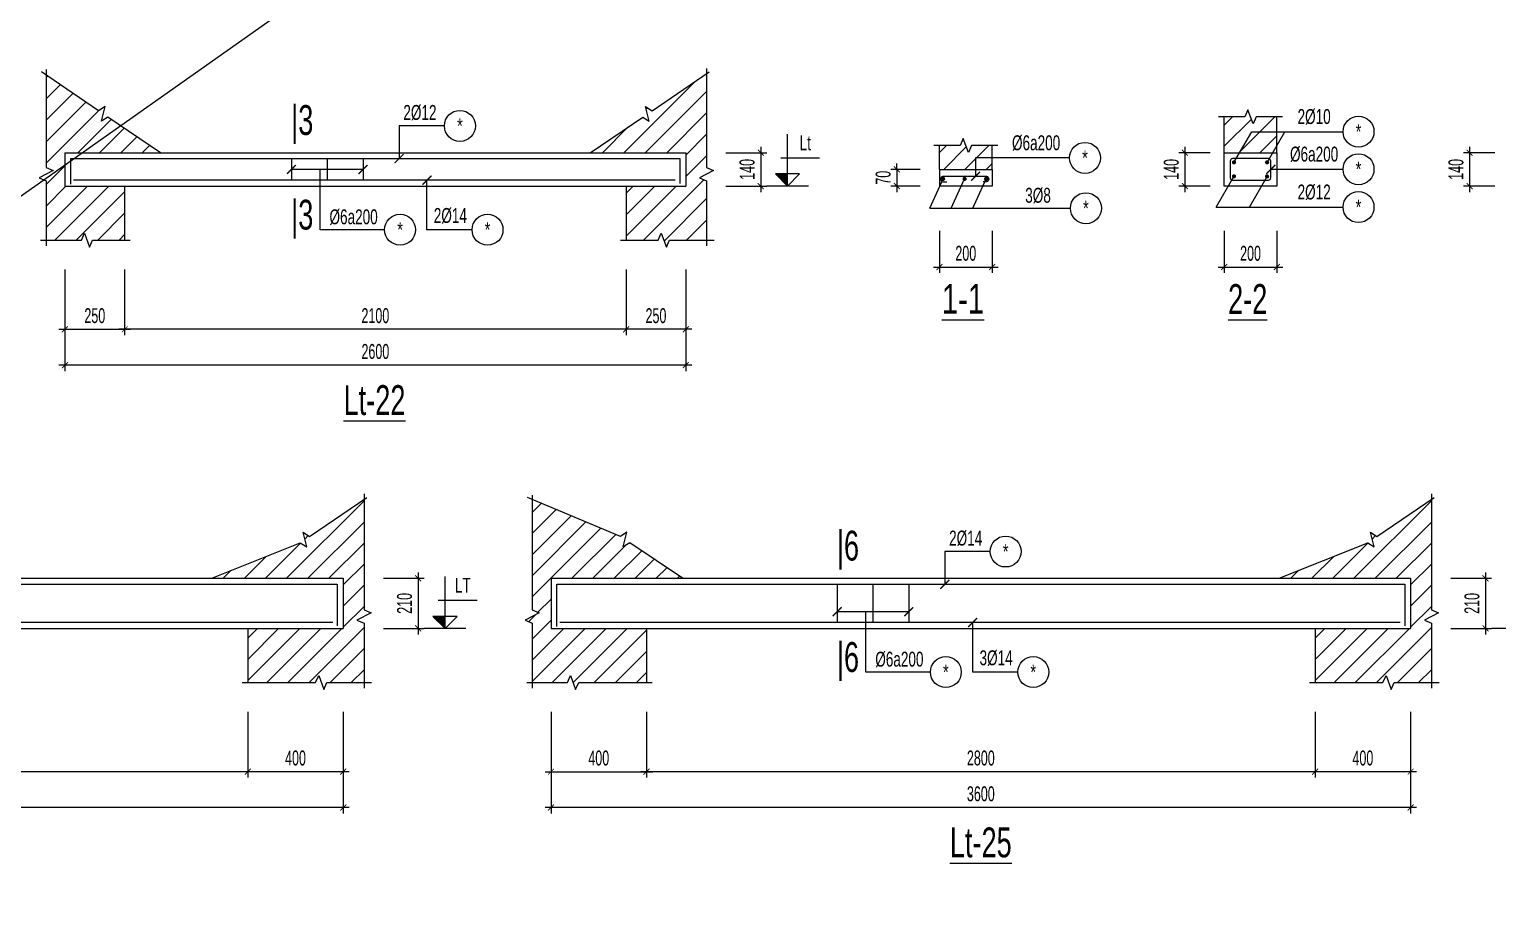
# Model space of a CAD drawing. Header units: millimetres. Extents: x 0 to 23128, y 0 to 16335.
# Drawn here: x 11735 to 17884, y 5281 to 8960 of the extents above; entities that cross this region are included whole.
import ezdxf
from ezdxf.enums import TextEntityAlignment as Align

# ---------------------------------------------------------------- set-up
doc = ezdxf.new("R2010")
doc.units = ezdxf.units.MM
doc.header["$LTSCALE"] = 100
doc.header["$MEASUREMENT"] = 0
doc.header["$PDMODE"] = 2
doc.layers.get('0').update_dxf_attribs({"lineweight": 20})
doc.layers.get('Defpoints').update_dxf_attribs({"color": 40, "lineweight": 20})
for name, color, linetype in [('CDC.02.DIM', 1, 'Continuous'), ('CDC.03.BORDER', 3, 'Continuous'), ('CDC.05.STEEL', 4, 'Continuous'), ('CDC.06.TEXT', 2, 'Continuous'), ('CDC.10.HATCH', 9, 'Continuous'), ('CDC.11.NOTE', 8, 'Continuous'), ('CDC.14.STEELNUM', 9, 'Continuous'), ('STEEL_NODE', 6, 'Continuous')]:
    doc.layers.add(name, color=color, linetype=linetype)
doc.layers.add('KCS_Plotter', color=11, linetype='Continuous', plot=False)
doc.styles.add('ARIAL', font='arial.ttf', dxfattribs={"width": 0.6})
doc.dimstyles.new('dim25', dxfattribs={"dimscale": 25, "dimtxt": 2.5, "dimasz": 1, "dimexe": 1, "dimexo": 0, "dimgap": 1, "dimtad": 1, "dimdec": 0, "dimdsep": 46, "dimtxsty": 'ARIAL', "dimblk": 'ARCHTICK', "dimcen": 1, "dimdle": 1, "dimclrd": 1, "dimclre": 1, "dimclrt": 2, "dimadec": 0, "dimazin": 0, "dimtfac": 0.00072, "dimtdec": 0, "dimtix": 1, "dimtmove": 2, "dimatfit": 3, "dimldrblk": 'ARCHTICK', "dimfxl": 1, "dimtolj": 1, "dimarcsym": 0})

# ---------------------------------------------------------------- blocks, each defined once
blk = doc.blocks.new('_ArchTick')
at = {"color": 0, "linetype": 'ByBlock', "const_width": 0.15}
blk.add_lwpolyline([(-0.5, -0.5), (0.5, 0.5)], dxfattribs=at)
blk = doc.blocks.new('*D16')
at = {"layer": 'CDC.02.DIM', "color": 1, "lineweight": -2, "transparency": 16777216}
for p, q in [((17872.6, 8443.7), (17741.4, 8443.7)), ((17766.4, 8468.7), (17766.4, 8278.7)), ((17872.6, 8303.7), (17741.4, 8303.7))]:
    blk.add_line(p, q, dxfattribs=at)
at = {"layer": 'Defpoints', "color": 0, "transparency": 16777216}
for p in [(17872.6, 8443.7), (17766.4, 8303.7), (17872.6, 8303.7)]:
    blk.add_point(p, dxfattribs=at)
at = {"layer": 'CDC.02.DIM', "color": 1, "lineweight": -2, "transparency": 16777216, "xscale": 25, "yscale": 25, "zscale": 25}
for p, rotation in [((17766.4, 8443.7), 90), ((17766.4, 8303.7), 270)]:
    blk.add_blockref('_ArchTick', p, dxfattribs=dict(at, rotation=rotation))
at = {"layer": 'CDC.02.DIM', "color": 2, "transparency": 16777216, "insert": (17709.4, 8373.7), "char_height": 62.5, "attachment_point": 5, "rotation": 90, "style": 'ARIAL'}
blk.add_mtext('\\A1;140', dxfattribs=at)
blk = doc.blocks.new('*D17')
at = {"layer": 'CDC.02.DIM', "color": 1, "lineweight": -2, "transparency": 16777216}
for p, q in [((16738.8, 8116.1), (16738.8, 7939.8)), ((16958.9, 8116.1), (16958.9, 7939.8)), ((16713.8, 7964.8), (16983.9, 7964.8))]:
    blk.add_line(p, q, dxfattribs=at)
at = {"layer": 'Defpoints', "color": 0, "transparency": 16777216}
for p in [(16738.8, 8116.1), (16958.9, 8116.1), (16958.9, 7964.8)]:
    blk.add_point(p, dxfattribs=at)
at = {"layer": 'CDC.02.DIM', "color": 1, "lineweight": -2, "transparency": 16777216, "xscale": 25, "yscale": 25, "zscale": 25, "rotation": 180}
blk.add_blockref('_ArchTick', (16738.8, 7964.8), dxfattribs=at)
at = {"layer": 'CDC.02.DIM', "color": 1, "lineweight": -2, "transparency": 16777216, "xscale": 25, "yscale": 25, "zscale": 25}
blk.add_blockref('_ArchTick', (16958.9, 7964.8), dxfattribs=at)
at = {"layer": 'CDC.02.DIM', "color": 2, "transparency": 16777216, "insert": (16848.9, 8021.8), "char_height": 62.5, "attachment_point": 5, "style": 'ARIAL'}
blk.add_mtext('\\A1;200', dxfattribs=at)
blk = doc.blocks.new('*D18')
at = {"layer": 'CDC.02.DIM', "color": 1, "lineweight": -2, "transparency": 16777216}
for p, q in [((16680.3, 8443.7), (16549, 8443.7)), ((16574, 8468.7), (16574, 8278.7)), ((16680.3, 8303.7), (16549, 8303.7))]:
    blk.add_line(p, q, dxfattribs=at)
at = {"layer": 'Defpoints', "color": 0, "transparency": 16777216}
for p in [(16680.3, 8443.7), (16574, 8303.7), (16680.3, 8303.7)]:
    blk.add_point(p, dxfattribs=at)
at = {"layer": 'CDC.02.DIM', "color": 1, "lineweight": -2, "transparency": 16777216, "xscale": 25, "yscale": 25, "zscale": 25}
for p, rotation in [((16574, 8443.7), 90), ((16574, 8303.7), 270)]:
    blk.add_blockref('_ArchTick', p, dxfattribs=dict(at, rotation=rotation))
at = {"layer": 'CDC.02.DIM', "color": 2, "transparency": 16777216, "insert": (16517.1, 8373.7), "char_height": 62.5, "attachment_point": 5, "rotation": 90, "style": 'ARIAL'}
blk.add_mtext('\\A1;140', dxfattribs=at)
blk = doc.blocks.new('*D24')
at = {"layer": 'CDC.02.DIM', "color": 1, "lineweight": -2, "transparency": 16777216}
for p, q in [((15546.4, 8116.1), (15546.4, 7939.8)), ((15766.6, 8116.1), (15766.6, 7939.8)), ((15521.4, 7964.8), (15791.6, 7964.8))]:
    blk.add_line(p, q, dxfattribs=at)
at = {"layer": 'Defpoints', "color": 0, "transparency": 16777216}
for p in [(15546.4, 8116.1), (15766.6, 8116.1), (15766.6, 7964.8)]:
    blk.add_point(p, dxfattribs=at)
at = {"layer": 'CDC.02.DIM', "color": 1, "lineweight": -2, "transparency": 16777216, "xscale": 25, "yscale": 25, "zscale": 25, "rotation": 180}
blk.add_blockref('_ArchTick', (15546.4, 7964.8), dxfattribs=at)
at = {"layer": 'CDC.02.DIM', "color": 1, "lineweight": -2, "transparency": 16777216, "xscale": 25, "yscale": 25, "zscale": 25}
blk.add_blockref('_ArchTick', (15766.6, 7964.8), dxfattribs=at)
at = {"layer": 'CDC.02.DIM', "color": 2, "transparency": 16777216, "insert": (15656.5, 8021.8), "char_height": 62.5, "attachment_point": 5, "style": 'ARIAL'}
blk.add_mtext('\\A1;200', dxfattribs=at)
blk = doc.blocks.new('*D25')
at = {"layer": 'CDC.02.DIM', "color": 1, "lineweight": -2, "transparency": 16777216}
for p, q in [((15465.1, 8373.7), (15342.6, 8373.7)), ((15367.6, 8373.7), (15367.6, 8398.7)), ((15367.6, 8373.7), (15367.6, 8303.7)), ((15465.1, 8303.7), (15342.6, 8303.7)), ((15367.6, 8303.7), (15367.6, 8278.7))]:
    blk.add_line(p, q, dxfattribs=at)
at = {"layer": 'Defpoints', "color": 0, "transparency": 16777216}
for p in [(15465.1, 8373.7), (15367.6, 8303.7), (15465.1, 8303.7)]:
    blk.add_point(p, dxfattribs=at)
at = {"layer": 'CDC.02.DIM', "color": 1, "lineweight": -2, "transparency": 16777216, "xscale": 25, "yscale": 25, "zscale": 25}
for p, rotation in [((15367.6, 8373.7), 270), ((15367.6, 8303.7), 90)]:
    blk.add_blockref('_ArchTick', p, dxfattribs=dict(at, rotation=rotation))
at = {"layer": 'CDC.02.DIM', "color": 2, "transparency": 16777216, "insert": (15310.7, 8338.7), "char_height": 62.5, "attachment_point": 5, "rotation": 90, "style": 'ARIAL'}
blk.add_mtext('\\A1;70', dxfattribs=at)
blk = doc.blocks.new('*D103')
at = {"layer": 'CDC.02.DIM', "color": 1, "lineweight": -2, "transparency": 16777216}
for p, q in [((11883.9, 7953.7), (11883.9, 7678.7)), ((12133.9, 7953.7), (12133.9, 7678.7)), ((11858.9, 7703.7), (12158.9, 7703.7))]:
    blk.add_line(p, q, dxfattribs=at)
at = {"layer": 'Defpoints', "color": 0, "transparency": 16777216}
for p in [(11883.9, 7953.7), (12133.9, 7953.7), (12133.9, 7703.7)]:
    blk.add_point(p, dxfattribs=at)
at = {"layer": 'CDC.02.DIM', "color": 1, "lineweight": -2, "transparency": 16777216, "xscale": 25, "yscale": 25, "zscale": 25, "rotation": 180}
blk.add_blockref('_ArchTick', (11883.9, 7703.7), dxfattribs=at)
at = {"layer": 'CDC.02.DIM', "color": 1, "lineweight": -2, "transparency": 16777216, "xscale": 25, "yscale": 25, "zscale": 25}
blk.add_blockref('_ArchTick', (12133.9, 7703.7), dxfattribs=at)
at = {"layer": 'CDC.02.DIM', "color": 2, "transparency": 16777216, "insert": (12008.9, 7760.6), "char_height": 62.5, "attachment_point": 5, "style": 'ARIAL'}
blk.add_mtext('\\A1;250', dxfattribs=at)
blk = doc.blocks.new('*D104')
at = {"layer": 'CDC.02.DIM', "color": 1, "lineweight": -2, "transparency": 16777216}
for p, q in [((14233.9, 7953.7), (14233.9, 7678.7)), ((14483.9, 7953.7), (14483.9, 7678.7)), ((14508.9, 7703.7), (14208.9, 7703.7))]:
    blk.add_line(p, q, dxfattribs=at)
at = {"layer": 'Defpoints', "color": 0, "transparency": 16777216}
for p in [(14233.9, 7953.7), (14483.9, 7953.7), (14233.9, 7703.7)]:
    blk.add_point(p, dxfattribs=at)
at = {"layer": 'CDC.02.DIM', "color": 1, "lineweight": -2, "transparency": 16777216, "xscale": 25, "yscale": 25, "zscale": 25, "rotation": 180}
blk.add_blockref('_ArchTick', (14233.9, 7703.7), dxfattribs=at)
at = {"layer": 'CDC.02.DIM', "color": 1, "lineweight": -2, "transparency": 16777216, "xscale": 25, "yscale": 25, "zscale": 25}
blk.add_blockref('_ArchTick', (14483.9, 7703.7), dxfattribs=at)
at = {"layer": 'CDC.02.DIM', "color": 2, "transparency": 16777216, "insert": (14358.9, 7760.6), "char_height": 62.5, "attachment_point": 5, "style": 'ARIAL'}
blk.add_mtext('\\A1;250', dxfattribs=at)
blk = doc.blocks.new('*D105')
at = {"layer": 'CDC.02.DIM', "color": 1, "lineweight": -2, "transparency": 16777216}
for p, q in [((12133.9, 7953.7), (12133.9, 7678.7)), ((14233.9, 7953.7), (14233.9, 7678.7)), ((14258.9, 7703.7), (12108.9, 7703.7))]:
    blk.add_line(p, q, dxfattribs=at)
at = {"layer": 'Defpoints', "color": 0, "transparency": 16777216}
for p in [(12133.9, 7953.7), (14233.9, 7953.7), (12133.9, 7703.7)]:
    blk.add_point(p, dxfattribs=at)
at = {"layer": 'CDC.02.DIM', "color": 1, "lineweight": -2, "transparency": 16777216, "xscale": 25, "yscale": 25, "zscale": 25, "rotation": 180}
blk.add_blockref('_ArchTick', (12133.9, 7703.7), dxfattribs=at)
at = {"layer": 'CDC.02.DIM', "color": 1, "lineweight": -2, "transparency": 16777216, "xscale": 25, "yscale": 25, "zscale": 25}
blk.add_blockref('_ArchTick', (14233.9, 7703.7), dxfattribs=at)
at = {"layer": 'CDC.02.DIM', "color": 2, "transparency": 16777216, "insert": (13183.9, 7760.6), "char_height": 62.5, "attachment_point": 5, "style": 'ARIAL'}
blk.add_mtext('\\A1;2100', dxfattribs=at)
blk = doc.blocks.new('*D106')
at = {"layer": 'CDC.02.DIM', "color": 1, "lineweight": -2, "transparency": 16777216}
for p, q in [((11883.9, 7953.7), (11883.9, 7528.7)), ((14483.9, 7953.7), (14483.9, 7528.7)), ((14508.9, 7553.7), (11858.9, 7553.7))]:
    blk.add_line(p, q, dxfattribs=at)
at = {"layer": 'Defpoints', "color": 0, "transparency": 16777216}
for p in [(11883.9, 7953.7), (14483.9, 7953.7), (11883.9, 7553.7)]:
    blk.add_point(p, dxfattribs=at)
at = {"layer": 'CDC.02.DIM', "color": 1, "lineweight": -2, "transparency": 16777216, "xscale": 25, "yscale": 25, "zscale": 25, "rotation": 180}
blk.add_blockref('_ArchTick', (11883.9, 7553.7), dxfattribs=at)
at = {"layer": 'CDC.02.DIM', "color": 1, "lineweight": -2, "transparency": 16777216, "xscale": 25, "yscale": 25, "zscale": 25}
blk.add_blockref('_ArchTick', (14483.9, 7553.7), dxfattribs=at)
at = {"layer": 'CDC.02.DIM', "color": 2, "transparency": 16777216, "insert": (13183.9, 7610.6), "char_height": 62.5, "attachment_point": 5, "style": 'ARIAL'}
blk.add_mtext('\\A1;2600', dxfattribs=at)
blk = doc.blocks.new('*D107')
at = {"layer": 'CDC.02.DIM', "color": 1, "lineweight": -2, "transparency": 16777216}
for p, q in [((14652.1, 8443.7), (14822.7, 8443.7)), ((14797.7, 8468.7), (14797.7, 8278.7)), ((14652.1, 8303.7), (14822.7, 8303.7))]:
    blk.add_line(p, q, dxfattribs=at)
at = {"layer": 'Defpoints', "color": 0, "transparency": 16777216}
for p in [(14652.1, 8443.7), (14652.1, 8303.7), (14797.7, 8303.7)]:
    blk.add_point(p, dxfattribs=at)
at = {"layer": 'CDC.02.DIM', "color": 1, "lineweight": -2, "transparency": 16777216, "xscale": 25, "yscale": 25, "zscale": 25}
for p, rotation in [((14797.7, 8443.7), 90), ((14797.7, 8303.7), 270)]:
    blk.add_blockref('_ArchTick', p, dxfattribs=dict(at, rotation=rotation))
at = {"layer": 'CDC.02.DIM', "color": 2, "transparency": 16777216, "insert": (14740.8, 8373.7), "char_height": 62.5, "attachment_point": 5, "rotation": 90, "style": 'ARIAL'}
blk.add_mtext('\\A1;140', dxfattribs=at)
blk = doc.blocks.new('*D114')
at = {"layer": 'CDC.02.DIM', "color": 1, "lineweight": -2, "transparency": 16777216}
for p, q in [((12649.4, 6100.7), (12649.4, 5825.7)), ((13049.4, 6100.7), (13049.4, 5825.7)), ((13074.4, 5850.7), (12624.4, 5850.7))]:
    blk.add_line(p, q, dxfattribs=at)
at = {"layer": 'Defpoints', "color": 0, "transparency": 16777216}
for p in [(12649.4, 6100.7), (13049.4, 6100.7), (12649.4, 5850.7)]:
    blk.add_point(p, dxfattribs=at)
at = {"layer": 'CDC.02.DIM', "color": 1, "lineweight": -2, "transparency": 16777216, "xscale": 25, "yscale": 25, "zscale": 25, "rotation": 180}
blk.add_blockref('_ArchTick', (12649.4, 5850.7), dxfattribs=at)
at = {"layer": 'CDC.02.DIM', "color": 1, "lineweight": -2, "transparency": 16777216, "xscale": 25, "yscale": 25, "zscale": 25}
blk.add_blockref('_ArchTick', (13049.4, 5850.7), dxfattribs=at)
at = {"layer": 'CDC.02.DIM', "color": 2, "transparency": 16777216, "insert": (12849.4, 5907.6), "char_height": 62.5, "attachment_point": 5, "style": 'ARIAL'}
blk.add_mtext('\\A1;400', dxfattribs=at)
blk = doc.blocks.new('*D115')
at = {"layer": 'CDC.02.DIM', "color": 1, "lineweight": -2, "transparency": 16777216}
for p, q in [((9949.4, 6100.7), (9949.4, 5825.7)), ((12649.4, 6100.7), (12649.4, 5825.7)), ((12674.4, 5850.7), (9924.4, 5850.7))]:
    blk.add_line(p, q, dxfattribs=at)
at = {"layer": 'Defpoints', "color": 0, "transparency": 16777216}
for p in [(9949.4, 6100.7), (12649.4, 6100.7), (9949.4, 5850.7)]:
    blk.add_point(p, dxfattribs=at)
at = {"layer": 'CDC.02.DIM', "color": 1, "lineweight": -2, "transparency": 16777216, "xscale": 25, "yscale": 25, "zscale": 25, "rotation": 180}
blk.add_blockref('_ArchTick', (9949.4, 5850.7), dxfattribs=at)
at = {"layer": 'CDC.02.DIM', "color": 1, "lineweight": -2, "transparency": 16777216, "xscale": 25, "yscale": 25, "zscale": 25}
blk.add_blockref('_ArchTick', (12649.4, 5850.7), dxfattribs=at)
at = {"layer": 'CDC.02.DIM', "color": 2, "transparency": 16777216, "insert": (11299.4, 5907.6), "char_height": 62.5, "attachment_point": 5, "style": 'ARIAL'}
blk.add_mtext('\\A1;2700', dxfattribs=at)
blk = doc.blocks.new('*D116')
at = {"layer": 'CDC.02.DIM', "color": 1, "lineweight": -2, "transparency": 16777216}
for p, q in [((9549.4, 6100.7), (9549.4, 5675.7)), ((13049.4, 6100.7), (13049.4, 5675.7)), ((13074.4, 5700.7), (9524.4, 5700.7))]:
    blk.add_line(p, q, dxfattribs=at)
at = {"layer": 'Defpoints', "color": 0, "transparency": 16777216}
for p in [(9549.4, 6100.7), (13049.4, 6100.7), (9549.4, 5700.7)]:
    blk.add_point(p, dxfattribs=at)
at = {"layer": 'CDC.02.DIM', "color": 1, "lineweight": -2, "transparency": 16777216, "xscale": 25, "yscale": 25, "zscale": 25, "rotation": 180}
blk.add_blockref('_ArchTick', (9549.4, 5700.7), dxfattribs=at)
at = {"layer": 'CDC.02.DIM', "color": 1, "lineweight": -2, "transparency": 16777216, "xscale": 25, "yscale": 25, "zscale": 25}
blk.add_blockref('_ArchTick', (13049.4, 5700.7), dxfattribs=at)
at = {"layer": 'CDC.02.DIM', "color": 2, "transparency": 16777216, "insert": (11299.4, 5757.6), "char_height": 62.5, "attachment_point": 5, "style": 'ARIAL'}
blk.add_mtext('\\A1;3500', dxfattribs=at)
blk = doc.blocks.new('*D117')
at = {"layer": 'CDC.02.DIM', "color": 1, "lineweight": -2, "transparency": 16777216}
for p, q in [((13217.6, 6660.7), (13388.2, 6660.7)), ((13363.2, 6685.7), (13363.2, 6425.7)), ((13217.6, 6450.7), (13388.2, 6450.7))]:
    blk.add_line(p, q, dxfattribs=at)
at = {"layer": 'Defpoints', "color": 0, "transparency": 16777216}
for p in [(13217.6, 6660.7), (13217.6, 6450.7), (13363.2, 6450.7)]:
    blk.add_point(p, dxfattribs=at)
at = {"layer": 'CDC.02.DIM', "color": 1, "lineweight": -2, "transparency": 16777216, "xscale": 25, "yscale": 25, "zscale": 25}
for p, rotation in [((13363.2, 6660.7), 90), ((13363.2, 6450.7), 270)]:
    blk.add_blockref('_ArchTick', p, dxfattribs=dict(at, rotation=rotation))
at = {"layer": 'CDC.02.DIM', "color": 2, "transparency": 16777216, "insert": (13306.3, 6555.7), "char_height": 62.5, "attachment_point": 5, "rotation": 90, "style": 'ARIAL'}
blk.add_mtext('\\A1;210', dxfattribs=at)
blk = doc.blocks.new('*D118')
at = {"layer": 'CDC.02.DIM', "color": 1, "lineweight": -2, "transparency": 16777216}
for p, q in [((13919.4, 6100.7), (13919.4, 5825.7)), ((14319.4, 6100.7), (14319.4, 5825.7)), ((13894.4, 5850.7), (14344.4, 5850.7))]:
    blk.add_line(p, q, dxfattribs=at)
at = {"layer": 'Defpoints', "color": 0, "transparency": 16777216}
for p in [(13919.4, 6100.7), (14319.4, 6100.7), (14319.4, 5850.7)]:
    blk.add_point(p, dxfattribs=at)
at = {"layer": 'CDC.02.DIM', "color": 1, "lineweight": -2, "transparency": 16777216, "xscale": 25, "yscale": 25, "zscale": 25, "rotation": 180}
blk.add_blockref('_ArchTick', (13919.4, 5850.7), dxfattribs=at)
at = {"layer": 'CDC.02.DIM', "color": 1, "lineweight": -2, "transparency": 16777216, "xscale": 25, "yscale": 25, "zscale": 25}
blk.add_blockref('_ArchTick', (14319.4, 5850.7), dxfattribs=at)
at = {"layer": 'CDC.02.DIM', "color": 2, "transparency": 16777216, "insert": (14119.4, 5907.6), "char_height": 62.5, "attachment_point": 5, "style": 'ARIAL'}
blk.add_mtext('\\A1;400', dxfattribs=at)
blk = doc.blocks.new('*D119')
at = {"layer": 'CDC.02.DIM', "color": 1, "lineweight": -2, "transparency": 16777216}
for p, q in [((17119.4, 6100.7), (17119.4, 5825.7)), ((17519.4, 6100.7), (17519.4, 5825.7)), ((17544.4, 5850.7), (17094.4, 5850.7))]:
    blk.add_line(p, q, dxfattribs=at)
at = {"layer": 'Defpoints', "color": 0, "transparency": 16777216}
for p in [(17119.4, 6100.7), (17519.4, 6100.7), (17119.4, 5850.7)]:
    blk.add_point(p, dxfattribs=at)
at = {"layer": 'CDC.02.DIM', "color": 1, "lineweight": -2, "transparency": 16777216, "xscale": 25, "yscale": 25, "zscale": 25, "rotation": 180}
blk.add_blockref('_ArchTick', (17119.4, 5850.7), dxfattribs=at)
at = {"layer": 'CDC.02.DIM', "color": 1, "lineweight": -2, "transparency": 16777216, "xscale": 25, "yscale": 25, "zscale": 25}
blk.add_blockref('_ArchTick', (17519.4, 5850.7), dxfattribs=at)
at = {"layer": 'CDC.02.DIM', "color": 2, "transparency": 16777216, "insert": (17319.4, 5907.6), "char_height": 62.5, "attachment_point": 5, "style": 'ARIAL'}
blk.add_mtext('\\A1;400', dxfattribs=at)
blk = doc.blocks.new('*D120')
at = {"layer": 'CDC.02.DIM', "color": 1, "lineweight": -2, "transparency": 16777216}
for p, q in [((14319.4, 6100.7), (14319.4, 5825.7)), ((17119.4, 6100.7), (17119.4, 5825.7)), ((17144.4, 5850.7), (14294.4, 5850.7))]:
    blk.add_line(p, q, dxfattribs=at)
at = {"layer": 'Defpoints', "color": 0, "transparency": 16777216}
for p in [(14319.4, 6100.7), (17119.4, 6100.7), (14319.4, 5850.7)]:
    blk.add_point(p, dxfattribs=at)
at = {"layer": 'CDC.02.DIM', "color": 1, "lineweight": -2, "transparency": 16777216, "xscale": 25, "yscale": 25, "zscale": 25, "rotation": 180}
blk.add_blockref('_ArchTick', (14319.4, 5850.7), dxfattribs=at)
at = {"layer": 'CDC.02.DIM', "color": 1, "lineweight": -2, "transparency": 16777216, "xscale": 25, "yscale": 25, "zscale": 25}
blk.add_blockref('_ArchTick', (17119.4, 5850.7), dxfattribs=at)
at = {"layer": 'CDC.02.DIM', "color": 2, "transparency": 16777216, "insert": (15719.4, 5907.6), "char_height": 62.5, "attachment_point": 5, "style": 'ARIAL'}
blk.add_mtext('\\A1;2800', dxfattribs=at)
blk = doc.blocks.new('*D121')
at = {"layer": 'CDC.02.DIM', "color": 1, "lineweight": -2, "transparency": 16777216}
for p, q in [((13919.4, 6100.7), (13919.4, 5675.7)), ((17519.4, 6100.7), (17519.4, 5675.7)), ((17544.4, 5700.7), (13894.4, 5700.7))]:
    blk.add_line(p, q, dxfattribs=at)
at = {"layer": 'Defpoints', "color": 0, "transparency": 16777216}
for p in [(13919.4, 6100.7), (17519.4, 6100.7), (13919.4, 5700.7)]:
    blk.add_point(p, dxfattribs=at)
at = {"layer": 'CDC.02.DIM', "color": 1, "lineweight": -2, "transparency": 16777216, "xscale": 25, "yscale": 25, "zscale": 25, "rotation": 180}
blk.add_blockref('_ArchTick', (13919.4, 5700.7), dxfattribs=at)
at = {"layer": 'CDC.02.DIM', "color": 1, "lineweight": -2, "transparency": 16777216, "xscale": 25, "yscale": 25, "zscale": 25}
blk.add_blockref('_ArchTick', (17519.4, 5700.7), dxfattribs=at)
at = {"layer": 'CDC.02.DIM', "color": 2, "transparency": 16777216, "insert": (15719.4, 5757.6), "char_height": 62.5, "attachment_point": 5, "style": 'ARIAL'}
blk.add_mtext('\\A1;3600', dxfattribs=at)
blk = doc.blocks.new('*D122')
at = {"layer": 'CDC.02.DIM', "color": 1, "lineweight": -2, "transparency": 16777216}
for p, q in [((17687.6, 6660.7), (17858.2, 6660.7)), ((17833.2, 6685.7), (17833.2, 6425.7)), ((17687.6, 6450.7), (17858.2, 6450.7))]:
    blk.add_line(p, q, dxfattribs=at)
at = {"layer": 'Defpoints', "color": 0, "transparency": 16777216}
for p in [(17687.6, 6660.7), (17687.6, 6450.7), (17833.2, 6450.7)]:
    blk.add_point(p, dxfattribs=at)
at = {"layer": 'CDC.02.DIM', "color": 1, "lineweight": -2, "transparency": 16777216, "xscale": 25, "yscale": 25, "zscale": 25}
for p, rotation in [((17833.2, 6660.7), 90), ((17833.2, 6450.7), 270)]:
    blk.add_blockref('_ArchTick', p, dxfattribs=dict(at, rotation=rotation))
at = {"layer": 'CDC.02.DIM', "color": 2, "transparency": 16777216, "insert": (17776.3, 6555.7), "char_height": 62.5, "attachment_point": 5, "rotation": 90, "style": 'ARIAL'}
blk.add_mtext('\\A1;210', dxfattribs=at)

msp = doc.modelspace()

# ---------------------------------------------------------------- hatches: boundary and pattern name
at = {"layer": 'CDC.10.HATCH'}
h = msp.add_hatch(dxfattribs=at)
h.set_pattern_fill('ANSI31', color=256, scale=20, style=0)
h.set_pattern_definition([(45, (-52099.95, 4303.55), (-44.90128, 44.90128), [])])
h.paths.add_polyline_path([(12063.8, 8593), (12036.8, 8575.9), (12052, 8636.5), (12025, 8619.3), (11804.9, 8768.6), (11804.9, 8382.3), (11834.5, 8369.5), (11775.3, 8337.9), (11804.9, 8325.1), (11804.9, 8077.4), (11952.6, 8077.4), (11965.5, 8107), (11987, 8047.8), (11999.9, 8077.4), (12133.9, 8077.4), (12133.9, 8303.7), (11883.9, 8303.7), (11883.9, 8443.7), (12283.9, 8443.7)])
h = msp.add_hatch(dxfattribs=at)
h.set_pattern_fill('ANSI31', color=256, scale=20, style=0)
h.set_pattern_definition([(45, (-51699.95, 4303.55), (-44.90128, 44.90128), [])])
h.paths.add_polyline_path([(14570.9, 8774), (14342.8, 8619.3), (14315.8, 8636.5), (14331.1, 8575.9), (14304, 8593), (14083.9, 8443.7), (14483.9, 8443.7), (14483.9, 8303.7), (14233.9, 8303.7), (14233.9, 8077.4), (14368.1, 8077.4), (14381, 8107), (14402.5, 8047.8), (14415.4, 8077.4), (14570.9, 8077.4), (14570.9, 8325.1), (14541.3, 8337.9), (14600.5, 8369.5), (14570.9, 8382.3)])
h = msp.add_hatch(dxfattribs=at)
h.set_pattern_fill('ANSI31', color=256, scale=500, style=0)
h.set_pattern_definition([(45, (-166164.02, 122287.756), (-44.194174, 44.194174), [])])
h.paths.add_polyline_path([(16853.8, 8531.7), (16958.9, 8531.7), (16958.9, 8593.7), (16872.3, 8593.7), (16859.5, 8564.3), (16838.2, 8623.1), (16825.4, 8593.7), (16738.8, 8593.7), (16738.8, 8443.7), (16802.9, 8443.7)])
h.paths.add_polyline_path([(16958.9, 8531.7), (16853.8, 8531.7), (16802.9, 8443.7), (16941.7, 8443.7), (16958.9, 8473.6)], flags=17)
h.paths.add_polyline_path([(16958.9, 8473.6), (16941.7, 8443.7), (16958.9, 8443.7)])
h = msp.add_hatch(dxfattribs=at)
h.set_pattern_fill('ANSI31', color=256, scale=500, style=0)
h.set_pattern_definition([(45, (-165318.356, 122000.675), (-44.194174, 44.194174), [])])
h.paths.add_polyline_path([(15656.9, 8421.8), (15766.6, 8421.8), (15766.6, 8473.7), (15680, 8473.7), (15667.2, 8444.3), (15645.8, 8503.1), (15633.1, 8473.7), (15546.4, 8473.7), (15546.4, 8373.7), (15656.9, 8373.7)])
h.paths.add_polyline_path([(15766.6, 8421.8), (15656.9, 8421.8), (15656.9, 8373.7), (15766.6, 8373.7)], flags=17)
h = msp.add_hatch(dxfattribs=at)
h.set_pattern_fill('ANSI31', color=256, scale=500, style=0)
h.set_pattern_definition([(45, (12832.7, 6592.886), (-44.194, 44.194), [])])
h.paths.add_polyline_path([(13136.4, 6991), (12908.4, 6836.3), (12881.3, 6853.5), (12896.6, 6792.9), (12869.6, 6810), (12499.4, 6660.7), (13049.4, 6660.7), (13049.4, 6450.7), (12649.4, 6450.7), (12649.4, 6224.4), (12933.6, 6224.4), (12946.5, 6254), (12968, 6194.8), (12980.9, 6224.4), (13136.4, 6224.4), (13136.4, 6472.1), (13106.8, 6484.9), (13166, 6516.5), (13136.4, 6529.3)])
h = msp.add_hatch(dxfattribs=at)
h.set_pattern_fill('ANSI31', color=256, scale=500, style=0)
h.set_pattern_definition([(45, (-11156771.93, -2729129.64), (-44.19417382, 44.19417382), [])])
h.paths.add_polyline_path([(14249.3, 6810), (14222.3, 6792.9), (14237.6, 6853.5), (14210.5, 6836.3), (13840.4, 6990.7), (13840.4, 6529.3), (13870, 6516.5), (13810.8, 6484.9), (13840.4, 6472.1), (13840.4, 6224.4), (13988.2, 6224.4), (14001, 6254), (14022.6, 6194.8), (14035.4, 6224.4), (14319.4, 6224.4), (14319.4, 6450.7), (13919.4, 6450.7), (13919.4, 6660.7), (14469.4, 6660.7)])
h = msp.add_hatch(dxfattribs=at)
h.set_pattern_fill('ANSI31', color=256, scale=500, style=0)
h.set_pattern_definition([(45, (17302.7, 6592.886), (-44.194, 44.194), [])])
h.paths.add_polyline_path([(17606.4, 6991), (17378.4, 6836.3), (17351.3, 6853.5), (17366.6, 6792.9), (17339.6, 6810), (16969.4, 6660.7), (17519.4, 6660.7), (17519.4, 6450.7), (17119.4, 6450.7), (17119.4, 6224.4), (17403.6, 6224.4), (17416.5, 6254), (17438, 6194.8), (17450.9, 6224.4), (17606.4, 6224.4), (17606.4, 6472.1), (17576.8, 6484.9), (17636, 6516.5), (17606.4, 6529.3)])

# ---------------------------------------------------------------- linework, layer by layer
at = {"layer": 'CDC.02.DIM'}
for p, q in [((14910, 8303.7), (14910, 8520.8)), ((15044.5, 8421.4), (14881.3, 8421.4)), ((14997.3, 8303.7), (14822.7, 8303.7)), ((14910, 8303.7), (14859.3, 8354.4)), ((14960.7, 8354.4), (14859.3, 8354.4)), ((14910, 8303.7), (14960.7, 8354.4)), ((13475.5, 6450.7), (13475.5, 6667.8)), ((13610, 6568.4), (13446.8, 6568.4)), ((13475.5, 6450.7), (13424.8, 6501.4)), ((13526.3, 6501.4), (13424.8, 6501.4)), ((13475.5, 6450.7), (13526.3, 6501.4)), ((13562.8, 6450.7), (13388.2, 6450.7)), ((18032.8, 6450.7), (17858.2, 6450.7))]:
    msp.add_line(p, q, dxfattribs=at)
for points in [[(14859.3, 8354.4), (14910, 8303.7), (14910, 8354.4)], [(13424.8, 6501.4), (13475.5, 6450.7), (13475.5, 6501.4)]]:
    msp.add_solid(points, dxfattribs=at)
at = {"layer": 'CDC.03.BORDER'}
for p, q in [((16738.8, 8443.7), (16738.8, 8593.7)), ((16958.9, 8443.7), (16958.9, 8593.7)), ((11883.9, 8443.7), (14483.9, 8443.7)), ((11883.9, 8443.7), (11883.9, 8303.7)), ((14483.9, 8443.7), (14483.9, 8303.7)), ((15546.4, 8373.7), (15546.4, 8473.7)), ((15766.6, 8373.7), (15766.6, 8473.7)), ((16738.8, 8303.7), (16738.8, 8443.7)), ((16738.8, 8443.7), (16958.9, 8443.7)), ((16958.9, 8443.7), (16958.9, 8303.7)), ((15546.4, 8373.7), (15766.6, 8373.7)), ((15546.4, 8373.7), (15546.4, 8303.7)), ((15766.6, 8373.7), (15766.6, 8303.7)), ((11883.9, 8303.7), (14483.9, 8303.7)), ((12133.9, 8303.7), (12133.9, 8077.4)), ((14233.9, 8303.7), (14233.9, 8077.4)), ((15766.6, 8303.7), (15546.4, 8303.7)), ((16958.9, 8303.7), (16738.8, 8303.7)), ((9549.4, 6660.7), (13049.4, 6660.7)), ((13049.4, 6660.7), (13049.4, 6450.7)), ((13919.4, 6660.7), (17519.4, 6660.7)), ((13919.4, 6660.7), (13919.4, 6450.7)), ((17519.4, 6660.7), (17519.4, 6450.7)), ((9549.4, 6450.7), (13049.4, 6450.7)), ((12649.4, 6450.7), (12649.4, 6224.4)), ((13919.4, 6450.7), (17519.4, 6450.7)), ((14319.4, 6450.7), (14319.4, 6224.4)), ((17119.4, 6450.7), (17119.4, 6224.4))]:
    msp.add_line(p, q, dxfattribs=at)
at = {"layer": 'CDC.05.STEEL'}
for p, q in [((12832.1, 8418.7), (12832.1, 8328.7)), ((12982.1, 8418.7), (12982.1, 8328.7)), ((13132.1, 8418.7), (13132.1, 8328.7)), ((14439.7, 8328.7), (11920.2, 8328.7)), ((15117.6, 6635.7), (15117.6, 6475.7)), ((15267.6, 6635.7), (15267.6, 6475.7)), ((15417.6, 6635.7), (15417.6, 6475.7)), ((13005.2, 6475.7), (9585.7, 6475.7)), ((17475.2, 6475.7), (13955.7, 6475.7))]:
    msp.add_line(p, q, dxfattribs=at)
for points in [[(11908.9, 8312.3), (11908.9, 8418.7), (14458.9, 8418.7), (14458.9, 8314.5)], [(9574.4, 6459.3), (9574.4, 6635.7), (13024.4, 6635.7), (13024.4, 6461.5)], [(13944.4, 6459.3), (13944.4, 6635.7), (17494.4, 6635.7), (17494.4, 6461.5)]]:
    msp.add_lwpolyline(points, dxfattribs=at)
msp.add_lwpolyline([(16763.8, 8338.7, 0.414214), (16773.8, 8328.7), (16923.9, 8328.7, 0.414214), (16933.9, 8338.7), (16933.9, 8408.7, 0.414214), (16923.9, 8418.7), (16773.8, 8418.7, 0.414214), (16763.8, 8408.7)], format="xyb", close=True, dxfattribs=at)
msp.add_lwpolyline([(15576.4, 8320.8), (15560.9, 8320.8, -0.804615), (15560.9, 8345.2), (15742.9, 8345.2, -0.781121), (15742.9, 8321.2), (15728.9, 8321.2)], format="xyb", dxfattribs=at)
at = {"layer": 'CDC.11.NOTE'}
for p, q in [((16779.5, 8403.1), (16853.8, 8531.7)), ((16853.8, 8531.7), (17236.3, 8531.7)), ((16918.2, 8403.1), (16992.5, 8531.7)), ((13132.1, 8373.7), (12832.1, 8373.7)), ((16933.9, 8374.4), (17236.3, 8374.4)), ((15505.2, 8211), (15561.4, 8333.7)), ((15595.3, 8211), (15651.5, 8333.7)), ((15685.4, 8211), (15741.6, 8333.7)), ((16705.2, 8215.7), (16779.5, 8344.3)), ((16843.9, 8215.7), (16918.2, 8344.3)), ((15505.2, 8211), (16094.6, 8211)), ((16705.2, 8215.7), (17236.3, 8215.7)), ((15417.6, 6520.7), (15117.6, 6520.7))]:
    msp.add_line(p, q, dxfattribs=at)
for points in [[(14570.9, 8797), (14570.9, 8382.3), (14600.5, 8369.5), (14541.3, 8337.9), (14570.9, 8325.1), (14570.9, 8053.8)], [(11804.9, 8791.6), (11804.9, 8382.3), (11834.5, 8369.5), (11775.3, 8337.9), (11804.9, 8325.1), (11804.9, 8053.8)], [(12283.9, 8443.7), (12063.8, 8593), (12036.8, 8575.9), (12052, 8636.5), (12025, 8619.3), (11785.5, 8781.8)], [(14083.9, 8443.7), (14304, 8593), (14331.1, 8575.9), (14315.8, 8636.5), (14342.8, 8619.3), (14582.4, 8781.8)], [(16982.4, 8593.7), (16872.3, 8593.7), (16859.5, 8564.3), (16838.2, 8623.1), (16825.4, 8593.7), (16715.3, 8593.7)], [(13473.1, 8555.9), (13283, 8555.9), (13283, 8418.7)], [(15790, 8473.7), (15680, 8473.7), (15667.2, 8444.3), (15645.8, 8503.1), (15633.1, 8473.7), (15523, 8473.7)], [(13222.5, 8120.9), (12952.5, 8120.9), (12952.5, 8373.7)], [(16090.8, 8421.8), (15697.4, 8421.8), (15697.4, 8345.2)], [(13588.7, 8120.9), (13399.8, 8120.9), (13399.8, 8328.7)], [(11782.2, 8077.4), (11952.6, 8077.4), (11965.5, 8107), (11987, 8047.8), (11999.9, 8077.4), (12157.6, 8077.4)], [(14210.3, 8077.4), (14368.1, 8077.4), (14381, 8107), (14402.5, 8047.8), (14415.4, 8077.4), (14602.8, 8077.4)], [(13136.4, 7013.9), (13136.4, 6529.3), (13166, 6516.5), (13106.8, 6484.9), (13136.4, 6472.1), (13136.4, 6200.8)], [(17606.4, 7014), (17606.4, 6529.3), (17636, 6516.5), (17576.8, 6484.9), (17606.4, 6472.1), (17606.4, 6200.8)], [(12499.4, 6660.7), (12869.6, 6810), (12896.6, 6792.9), (12881.3, 6853.5), (12908.4, 6836.3), (13147.9, 6998.8)], [(13840.4, 7008.6), (13840.4, 6529.3), (13870, 6516.5), (13810.8, 6484.9), (13840.4, 6472.1), (13840.4, 6200.8)], [(14469.4, 6660.7), (14249.3, 6810), (14222.3, 6792.9), (14237.6, 6853.5), (14210.5, 6836.3), (13821, 6998.8)], [(16969.4, 6660.7), (17339.6, 6810), (17366.6, 6792.9), (17351.3, 6853.5), (17378.4, 6836.3), (17617.9, 6998.8)], [(15758.6, 6772.9), (15568.5, 6772.9), (15568.5, 6635.7)], [(15508.1, 6267.9), (15238, 6267.9), (15238, 6520.7)], [(15874.2, 6267.9), (15685.3, 6267.9), (15685.3, 6475.7)], [(12625.8, 6224.4), (12933.6, 6224.4), (12946.5, 6254), (12968, 6194.8), (12980.9, 6224.4), (13168.3, 6224.4)], [(13817.7, 6224.4), (13988.2, 6224.4), (14001, 6254), (14022.6, 6194.8), (14035.4, 6224.4), (14343.1, 6224.4)], [(17095.8, 6224.4), (17403.6, 6224.4), (17416.5, 6254), (17438, 6194.8), (17450.9, 6224.4), (17638.3, 6224.4)]]:
    msp.add_lwpolyline(points, dxfattribs=at)
at = {"layer": 'CDC.14.STEELNUM'}
for centre in [(13537.9, 8555.9, 0), (17301.1, 8531.7, 0), (16155.6, 8421.8, 0), (17301.1, 8374.4, 0), (16159.4, 8211, 0), (17301.1, 8215.7, 0), (13287.3, 8120.9, 0), (13653.5, 8120.9, 0), (15823.4, 6772.9, 0), (15572.9, 6267.9, 0), (15939, 6267.9, 0)]:
    msp.add_circle(centre, 64.8, dxfattribs=at)
at = {"layer": 'KCS_Plotter'}
msp.add_line((0, 0), (23127.5, 16335), dxfattribs=at)
at = {"layer": 'STEEL_NODE', "const_width": 8.75}
for points in [[(16775.1, 8403.1, -1), (16783.9, 8403.1, -1)], [(16922.6, 8403.1, 1), (16913.9, 8403.1, 1)], [(15557.1, 8333.7, -1), (15565.8, 8333.7, -1)], [(15647.1, 8333.7, -1), (15655.9, 8333.7, -1)], [(15737.2, 8333.7, -1), (15746, 8333.7, -1)], [(16775.1, 8344.3, 1), (16783.9, 8344.3, 1)], [(16922.6, 8344.3, -1), (16913.9, 8344.3, -1)]]:
    msp.add_lwpolyline(points, format="xyb", close=True, dxfattribs=at)

# ---------------------------------------------------------------- block references
at = {"layer": 'CDC.11.NOTE', "xscale": 37.5, "yscale": 37.5, "zscale": 37.5}
for p in [(13283, 8418.7), (12832.1, 8373.7), (13132.1, 8373.7), (15697.4, 8345.2), (16933.9, 8373.7), (13399.8, 8328.7), (15568.5, 6635.7), (15117.6, 6520.7), (15417.6, 6520.7), (15685.3, 6475.7)]:
    msp.add_blockref('_ArchTick', p, dxfattribs=at)

# ---------------------------------------------------------------- texts
at = {"layer": 'CDC.02.DIM', "style": 'ARIAL', "width": 0.65}
for s, p in [('Lt', (14984.6, 8484.4)), ('LT', (13550.1, 6631.4))]:
    msp.add_text(s, height=62.5, dxfattribs=at).set_placement(p, align=Align.MIDDLE)
at = {"layer": 'CDC.06.TEXT', "style": 'ARIAL'}
for s, height, width, p in [('|3', 125, 0.65, (12877.7, 8564.6)), ('2%%C12', 62.5, 0.65, (13370.4, 8612.3)), ('2%%C10', 62.5, 0.65, (17115.2, 8595.2)), ('%%C6a200', 62.5, 0.65, (15950.9, 8485.2)), ('%%C6a200', 62.5, 0.65, (17115.2, 8437.9)), ('2%%C12', 62.5, 0.65, (17115.2, 8279.1)), ('|3', 125, 0.65, (12877.7, 8168)), ('3%%C8', 62.5, 0.65, (15959, 8265.2)), ('%%C6a200', 62.5, 0.65, (13092.8, 8175.1)), ('2%%C14', 62.5, 0.65, (13497.9, 8180.7)), ('%%U1-1', 125, 0.7, (15644.7, 7831.6)), ('%%U2-2', 125, 0.65, (16837, 7831.6)), ('%%ULt-22', 125, 0.65, (13180.3, 7407.5)), ('|6', 125, 0.65, (15163.2, 6781.6)), ('2%%C14', 62.5, 0.65, (15655.9, 6829.3)), ('|6', 125, 0.65, (15163.2, 6315)), ('%%C6a200', 62.5, 0.65, (15378.3, 6322.1)), ('3%%C14', 62.5, 0.65, (15783.4, 6327.7)), ('%%ULt-25', 125, 0.65, (15719.4, 5554.5))]:
    msp.add_text(s, height=height, dxfattribs=dict(at, width=width)).set_placement(p, align=Align.MIDDLE)
at = {"layer": 'CDC.14.STEELNUM', "style": 'ARIAL', "width": 0.7}
for p in [(13537.9, 8555.9, 0), (17301.1, 8531.7, 0), (16155.6, 8421.8, 0), (17301.1, 8374.4, 0), (16159.4, 8211, 0), (17301.1, 8215.7, 0), (13287.3, 8120.9, 0), (13653.5, 8120.9, 0), (15823.4, 6772.9, 0), (15572.9, 6267.9, 0), (15939, 6267.9, 0)]:
    msp.add_text('*', height=62.5, dxfattribs=at).set_placement(p, align=Align.MIDDLE_CENTER)

# ---------------------------------------------------------------- dimensions: what is measured, and where the dimension line sits
at = {"layer": 'CDC.02.DIM'}
for base, p1, p2, angle, picture, middle in [((14797.7, 8303.7), (14652.1, 8443.7), (14652.1, 8303.7), 90, '*D107', (14740.8, 8373.7)), ((16574, 8303.7), (16680.3, 8443.7), (16680.3, 8303.7), 90, '*D18', (16517.1, 8373.7)), ((17766.4, 8303.7), (17872.6, 8443.7), (17872.6, 8303.7), 90, '*D16', (17709.4, 8373.7)), ((15367.6, 8303.7), (15465.1, 8373.7), (15465.1, 8303.7), 90, '*D25', (15310.7, 8338.7)), ((12133.9, 7703.7), (11883.9, 7953.7), (12133.9, 7953.7), 180, '*D103', (12008.9, 7760.6)), ((13363.2, 6450.7), (13217.6, 6660.7), (13217.6, 6450.7), 90, '*D117', (13306.3, 6555.7)), ((17833.2, 6450.7), (17687.6, 6660.7), (17687.6, 6450.7), 90, '*D122', (17776.3, 6555.7)), ((14319.4, 5850.7), (13919.4, 6100.7), (14319.4, 6100.7), 180, '*D118', (14119.4, 5907.6))]:
    dim = msp.add_linear_dim(base=base, p1=p1, p2=p2, angle=angle, dimstyle='dim25', dxfattribs=at)
    dim.commit()
    dim.dimension.update_dxf_attribs({"geometry": picture, "text_midpoint": middle})
for base, p1, p2, picture, middle in [((15766.6, 7964.8), (15546.4, 8116.1), (15766.6, 8116.1), '*D24', (15656.5, 8021.8)), ((16958.9, 7964.8), (16738.8, 8116.1), (16958.9, 8116.1), '*D17', (16848.9, 8021.8))]:
    dim = msp.add_linear_dim(base=base, p1=p1, p2=p2, text='200', dimstyle='dim25', dxfattribs=at)
    dim.commit()
    dim.dimension.update_dxf_attribs({"geometry": picture, "text_midpoint": middle})
for base, p1, p2, picture, middle in [((11883.9, 7553.7), (14483.9, 7953.7), (11883.9, 7953.7), '*D106', (13183.9, 7610.6)), ((12133.9, 7703.7), (14233.9, 7953.7), (12133.9, 7953.7), '*D105', (13183.9, 7760.6)), ((14233.9, 7703.7), (14483.9, 7953.7), (14233.9, 7953.7), '*D104', (14358.9, 7760.6)), ((9549.4, 5700.7), (13049.4, 6100.7), (9549.4, 6100.7), '*D116', (11299.4, 5757.6)), ((9949.4, 5850.7), (12649.4, 6100.7), (9949.4, 6100.7), '*D115', (11299.4, 5907.6)), ((12649.4, 5850.7), (13049.4, 6100.7), (12649.4, 6100.7), '*D114', (12849.4, 5907.6)), ((13919.4, 5700.7), (17519.4, 6100.7), (13919.4, 6100.7), '*D121', (15719.4, 5757.6)), ((14319.4, 5850.7), (17119.4, 6100.7), (14319.4, 6100.7), '*D120', (15719.4, 5907.6)), ((17119.4, 5850.7), (17519.4, 6100.7), (17119.4, 6100.7), '*D119', (17319.4, 5907.6))]:
    dim = msp.add_linear_dim(base=base, p1=p1, p2=p2, dimstyle='dim25', dxfattribs=at)
    dim.commit()
    dim.dimension.update_dxf_attribs({"geometry": picture, "text_midpoint": middle})

doc.saveas('drawing.dxf')
